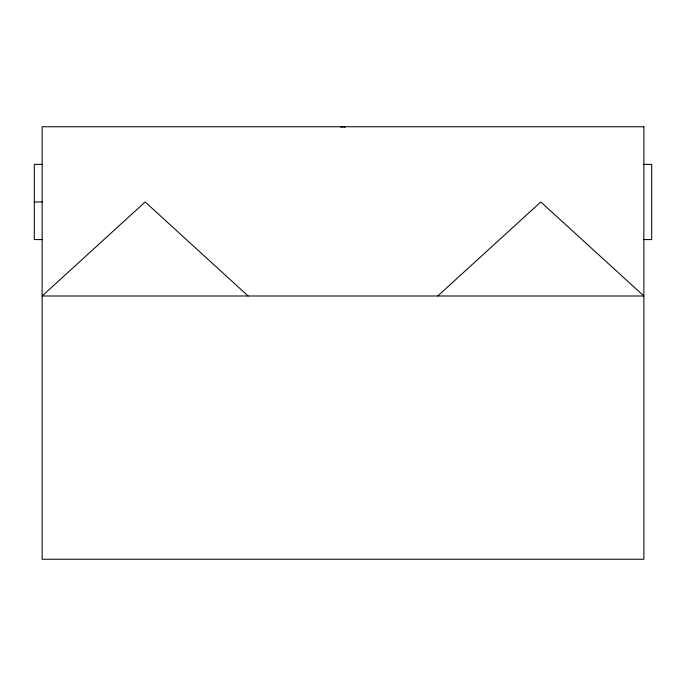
<?xml version="1.0" encoding="UTF-8"?>
<svg xmlns="http://www.w3.org/2000/svg" width="686" height="686" viewBox="0 0 686 686"><rect width="100%" height="100%" fill="white"/><g stroke="black" fill="none" stroke-linecap="round" stroke-linejoin="round"><path stroke-width="1.03" d="M437.745 295.992L540.791 201.967L643.862 295.992L42.138 295.992L145.166 201.967L248.126 295.992M340.925 127.27L343 126.756L345.075 127.27M42.138 164.366L34.3 164.366L34.3 239.577L42.138 239.577M643.862 164.366L651.7 164.366L651.7 239.577L643.862 239.577M34.3 201.967L42.138 201.967M643.862 126.756L42.138 126.756L42.138 559.244L643.862 559.244L643.862 126.756"/></g></svg>
